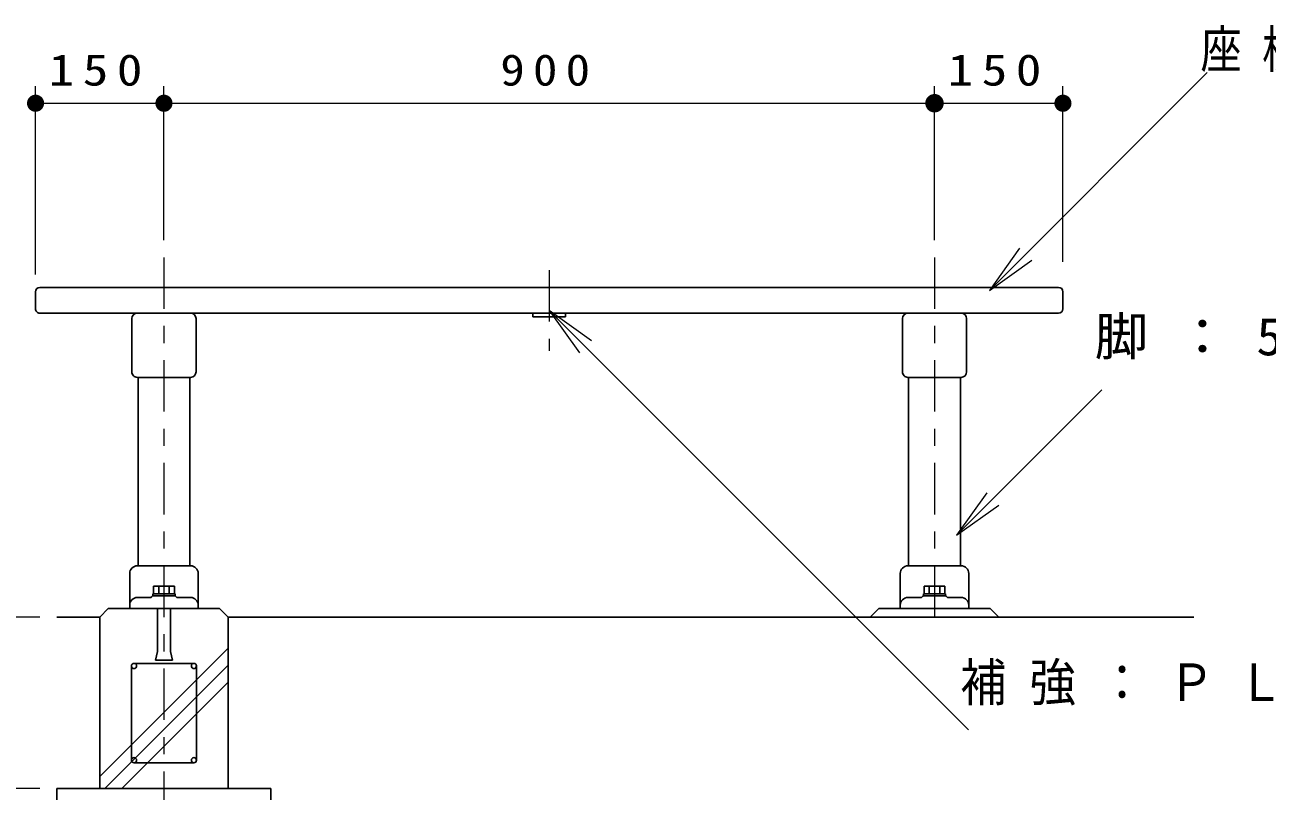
# Model space of a CAD drawing. Units: millimetres on the paper, scale 1:20. Extents: x -365 to 12, y -55 to 257.
# Drawn here: x -296.3 to -223.8, y 96.2 to 140.9 of the extents above; entities that cross this region are included whole.
import ezdxf

# ---------------------------------------------------------------- set-up
doc = ezdxf.new("R2010")
doc.units = ezdxf.units.MM
doc.linetypes.add('USER2', pattern=[6, 3, -1, 1, -1])
doc.layers.add('LY_1', color=7, linetype='Continuous', lineweight=25)
doc.styles.add('ＭＳ ゴシック', font='')
doc.styles.get('ＭＳ ゴシック').set_extended_font_data('MS Gothic')

# ---------------------------------------------------------------- blocks, each defined once
blk = doc.blocks.new('open_arrow')
at = {"color": 0, "linetype": 'Continuous', "lineweight": -2}
blk.add_lwpolyline([(7.5, 1.25), (0, 0), (7.5, -1.25)], dxfattribs=at)
blk = doc.blocks.new('filled_dot')
at = {"color": 0, "linetype": 'Continuous', "lineweight": -2, "const_width": 1.25}
blk.add_lwpolyline([(-0.625, 0, 1), (0.625, 0, 1)], format="xyb", close=True, dxfattribs=at)

msp = doc.modelspace()

# ---------------------------------------------------------------- linework, layer by layer
at = {"layer": 'LY_1', "lineweight": 13}
for p, q in [((-240.013, 125.42), (-227.285, 138.148)), ((-295.717, 126.353), (-295.717, 137.353)), ((-288.217, 128.353), (-288.217, 137.353)), ((-243.217, 128.353), (-243.217, 137.353)), ((-235.717, 127.103), (-235.717, 137.353)), ((-295.717, 136.353), (-288.217, 136.353)), ((-288.217, 136.353), (-243.217, 136.353)), ((-243.217, 136.353), (-235.717, 136.353)), ((-265.717, 124.255), (-241.234, 99.772)), ((-241.931, 111.132), (-233.446, 119.617)), ((-295.467, 106.353), (-321.717, 106.353)), ((-291.968, 97.046), (-284.468, 104.546)), ((-291.671, 96.353), (-284.467, 103.556)), ((-290.681, 96.353), (-284.468, 102.566)), ((-295.467, 96.353), (-311.717, 96.353))]:
    msp.add_line(p, q, dxfattribs=at)
at = {"layer": 'LY_1', "linetype": 'USER2', "lineweight": 13}
for p, q in [((-288.217, 127.353), (-288.217, 88.853)), ((-243.217, 127.353), (-243.217, 105.353)), ((-265.717, 126.603), (-265.717, 121.908))]:
    msp.add_line(p, q, dxfattribs=at)
at = {"layer": 'LY_1'}
for p, q in [((-295.467, 125.603), (-235.967, 125.603)), ((-295.717, 125.353), (-295.717, 124.353)), ((-235.717, 125.353), (-235.717, 124.353)), ((-295.467, 124.103), (-235.967, 124.103)), ((-266.667, 124.103), (-266.667, 123.878)), ((-264.767, 124.103), (-264.767, 123.878)), ((-290.092, 123.783), (-290.092, 120.673)), ((-286.342, 123.783), (-286.342, 120.673)), ((-266.667, 123.878), (-264.767, 123.878)), ((-245.092, 123.783), (-245.092, 120.673)), ((-241.342, 123.783), (-241.342, 120.673)), ((-289.772, 120.353), (-286.662, 120.353)), ((-289.73, 120.353), (-289.73, 109.353)), ((-286.705, 120.353), (-286.705, 109.353)), ((-244.772, 120.353), (-241.662, 120.353)), ((-244.73, 120.353), (-244.73, 109.353)), ((-241.705, 120.353), (-241.705, 109.353)), ((-290.217, 108.903), (-290.217, 106.853)), ((-289.767, 109.353), (-286.667, 109.353)), ((-286.217, 108.903), (-286.217, 106.853)), ((-245.217, 108.903), (-245.217, 106.853)), ((-244.767, 109.353), (-241.667, 109.353)), ((-241.217, 108.903), (-241.217, 106.853)), ((-288.824, 108.168), (-288.824, 107.718)), ((-287.611, 108.168), (-288.824, 108.168)), ((-288.521, 108.168), (-288.521, 107.718)), ((-287.914, 108.168), (-287.914, 107.718)), ((-287.611, 108.168), (-287.611, 107.718)), ((-243.824, 108.168), (-243.824, 107.718)), ((-242.611, 108.168), (-243.824, 108.168)), ((-243.521, 108.168), (-243.521, 107.718)), ((-242.914, 108.168), (-242.914, 107.718)), ((-242.611, 108.168), (-242.611, 107.718)), ((-289.767, 107.503), (-289.009, 107.503)), ((-288.897, 107.574), (-288.938, 107.532)), ((-288.867, 107.718), (-288.867, 107.603)), ((-287.567, 107.718), (-288.867, 107.718)), ((-287.567, 107.603), (-288.867, 107.603)), ((-287.567, 107.718), (-287.567, 107.603)), ((-287.497, 107.532), (-287.538, 107.574)), ((-287.426, 107.503), (-286.667, 107.503)), ((-244.767, 107.503), (-244.009, 107.503)), ((-243.897, 107.574), (-243.938, 107.532)), ((-243.867, 107.718), (-243.867, 107.603)), ((-242.567, 107.718), (-243.867, 107.718)), ((-242.567, 107.603), (-243.867, 107.603)), ((-242.567, 107.718), (-242.567, 107.603)), ((-242.497, 107.532), (-242.538, 107.574)), ((-242.426, 107.503), (-241.667, 107.503)), ((-291.467, 106.853), (-291.967, 106.353)), ((-291.467, 106.853), (-284.967, 106.853)), ((-290.217, 107.053), (-290.217, 106.853)), ((-288.592, 106.853), (-288.592, 104.356)), ((-287.842, 106.853), (-287.842, 104.351)), ((-286.217, 107.053), (-286.217, 106.853)), ((-284.967, 106.853), (-284.467, 106.353)), ((-246.467, 106.853), (-246.967, 106.353)), ((-246.467, 106.853), (-239.967, 106.853)), ((-245.217, 107.053), (-245.217, 106.853)), ((-241.217, 107.053), (-241.217, 106.853)), ((-239.967, 106.853), (-239.467, 106.353)), ((-291.967, 106.353), (-294.467, 106.353)), ((-291.967, 106.353), (-291.967, 96.353)), ((-284.467, 106.353), (-284.467, 96.353)), ((-228.066, 106.353), (-284.467, 106.353)), ((-288.593, 104.353), (-288.718, 103.853)), ((-288.717, 103.853), (-287.717, 103.853)), ((-287.843, 104.353), (-287.718, 103.853)), ((-290.117, 103.503), (-290.117, 98.003)), ((-289.967, 103.653), (-286.467, 103.653)), ((-286.317, 103.503), (-286.317, 98.003)), ((-289.967, 97.853), (-286.467, 97.853)), ((-294.467, 96.353), (-294.467, 89.853)), ((-294.467, 96.353), (-281.967, 96.353)), ((-281.967, 96.353), (-281.967, 89.853))]:
    msp.add_line(p, q, dxfattribs=at)
for centre in [(-289.967, 103.503), (-286.467, 103.503), (-289.967, 98.003), (-286.467, 98.003)]:
    msp.add_circle(centre, 0.15, dxfattribs=at)
for centre, radius, start, end in [((-295.467, 125.353), 0.25, 90, 180), ((-235.967, 125.353), 0.25, 0, 90), ((-295.467, 124.353), 0.25, 179.99998, 270.00003), ((-289.772, 123.783), 0.32, 89.99998, 179.99996), ((-286.662, 123.783), 0.32, 0, 89.99998), ((-244.772, 123.783), 0.32, 89.99998, 179.99996), ((-241.662, 123.783), 0.32, 0, 89.99998), ((-235.967, 124.353), 0.25, 270.00002, 0), ((-289.772, 120.673), 0.32, 179.99998, 270.00003), ((-286.662, 120.673), 0.32, 270.00002, 0), ((-244.772, 120.673), 0.32, 179.99998, 270.00003), ((-241.662, 120.673), 0.32, 270.00002, 0), ((-289.767, 108.903), 0.45, 89.99998, 179.99996), ((-286.667, 108.903), 0.45, 0, 89.99998), ((-244.767, 108.903), 0.45, 89.99998, 179.99996), ((-241.667, 108.903), 0.45, 0, 89.99998), ((-289.767, 107.053), 0.45, 89.99998, 179.99996), ((-289.009, 107.603), 0.1, 269.99996, 315), ((-288.826, 107.503), 0.1, 89.99998, 134.99996), ((-287.609, 107.503), 0.1, 44.99995, 89.99998), ((-287.426, 107.603), 0.1, 224.99952, 269.99996), ((-286.667, 107.053), 0.45, 0, 89.99998), ((-244.767, 107.053), 0.45, 89.99998, 179.99996), ((-244.009, 107.603), 0.1, 269.99996, 315), ((-243.826, 107.503), 0.1, 89.99998, 134.99996), ((-242.609, 107.503), 0.1, 44.99995, 89.99998), ((-242.426, 107.603), 0.1, 224.99952, 269.99996), ((-241.667, 107.053), 0.45, 0, 89.99998)]:
    msp.add_arc(centre, radius, start, end, dxfattribs=at)

# ---------------------------------------------------------------- block references
at = {"layer": 'LY_1', "lineweight": 13, "xscale": 0.4, "yscale": 0.4}
for p in [(-295.717, 136.353), (-243.217, 136.353)]:
    msp.add_blockref('filled_dot', p, dxfattribs=at)
at = {"layer": 'LY_1', "lineweight": 13}
for name, p, xscale, yscale, rotation in [('filled_dot', (-288.217, 136.353), 0.4, 0.4, 180), ('filled_dot', (-243.217, 136.353), 0.431, 0.431, 180), ('filled_dot', (-235.717, 136.353), 0.4, 0.4, 180), ('open_arrow', (-240.013, 125.42), 0.4, 0.4, 45), ('open_arrow', (-265.717, 124.255), 0.4, 0.4, 315), ('open_arrow', (-241.931, 111.132), 0.4, 0.4, 45)]:
    msp.add_blockref(name, p, dxfattribs=dict(at, xscale=xscale, yscale=yscale, rotation=rotation))

# ---------------------------------------------------------------- texts
at = {"layer": 'LY_1', "style": 'ＭＳ ゴシック'}
for s, insert, char_height, attachment_point in [('\\T1.5;\\W0.8;座板：合成木材\u3000105×30', (-227.68, 138.148), 2.199, 7), ('\\T1.33;\\W1.2;150', (-291.967, 137.353), 1.833, 8), ('\\T1.33;\\W1.15;900', (-265.717, 137.353), 1.833, 8), ('\\T1.33;\\W1.2;150', (-239.467, 137.353), 1.833, 8), ('\\T1.5;\\W1.05;脚：50ASGP', (-233.869, 122.617), 2.199, 4), ('\\T1.5;\\W0.9;補強：ＰＬ-4.5×38', (-241.713, 102.422), 2.199, 4)]:
    msp.add_mtext(s, dxfattribs=dict(at, insert=insert, char_height=char_height, attachment_point=attachment_point))

doc.saveas('drawing.dxf')
